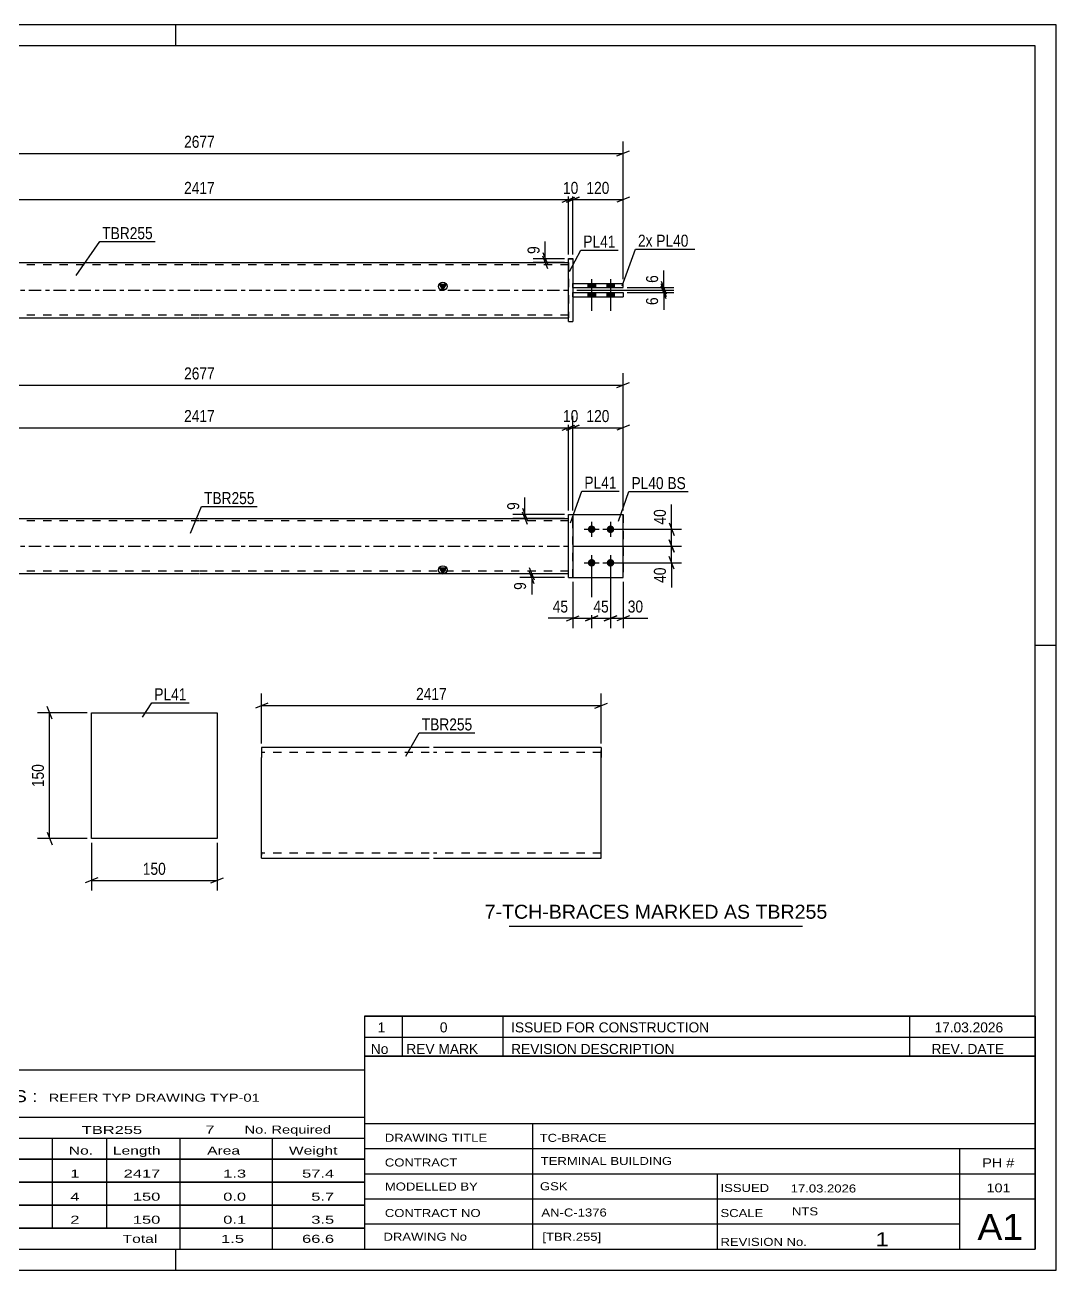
# Model space of a CAD drawing. Header units: millimetres. Extents: x 0 to 420, y 0 to 297.
# Drawn here: x 174 to 420, y 0 to 297 of the extents above; entities that cross this region are included whole.
import ezdxf

# ---------------------------------------------------------------- set-up
doc = ezdxf.new("R2010")
doc.units = ezdxf.units.MM
doc.linetypes.add('DXK_LINE_DOT2', pattern=[3.9198, 1.9599, -1.9599])
doc.linetypes.add('DXK_LINE_DOT3', pattern=[5.9187, 2.979, -0.9799, 0.9799, -0.9799])
doc.styles.add('Arial', font='ARIAL.TTF', dxfattribs={"height": 0.2})
doc.styles.add('Arial Narrow', font='ARIALN.TTF', dxfattribs={"height": 0.2})

# ---------------------------------------------------------------- blocks, each defined once
blk = doc.blocks.new('Unknown-582683658-1127')
at = {"color": 5, "linetype": 'Continuous'}
for p, q in [((420, 297), (0, 297)), ((210, 292), (210, 297)), ((420, 0), (420, 297)), ((415, 292), (5, 292)), ((415, 5), (415, 292)), ((420, 149), (415, 149)), ((5, 5), (415, 5)), ((210, 0), (210, 5)), ((0, 0), (420, 0))]:
    blk.add_line(p, q, dxfattribs=at)
blk = doc.blocks.new('Part-582683658-1392 - 1364')
at = {"color": 7, "linetype": 'DXK_LINE_DOT2'}
for p, q in [((304.71, 180.2), (316.71, 180.2)), ((304.71, 165.2), (304.71, 180.2)), ((304.71, 180.2), (316.71, 180.2)), ((316.71, 180.2), (316.71, 180.2)), ((316.71, 180.2), (316.71, 165.2)), ((304.71, 165.2), (304.71, 165.2)), ((304.71, 165.2), (316.71, 165.2)), ((304.71, 165.2), (316.71, 165.2))]:
    blk.add_line(p, q, dxfattribs=at)
blk = doc.blocks.new('Part-582683658-1413 - 1364')
at = {"color": 2, "linetype": 'Continuous'}
for p, q in [((303.71, 180.2), (304.71, 180.2)), ((303.71, 165.2), (303.71, 180.2)), ((304.71, 180.2), (304.71, 165.2)), ((303.71, 165.2), (303.71, 165.2)), ((303.71, 165.2), (304.71, 165.2))]:
    blk.add_line(p, q, dxfattribs=at)
at = {"color": 7, "linetype": 'DXK_LINE_DOT2'}
for p, q in [((303.71, 180.2), (304.71, 180.2)), ((303.71, 165.2), (304.71, 165.2))]:
    blk.add_line(p, q, dxfattribs=at)
blk = doc.blocks.new('Part-582683658-1397 - 1364')
at = {"color": 2, "linetype": 'Continuous'}
for p, q in [((304.71, 180.2), (316.71, 180.2)), ((316.71, 180.2), (316.71, 180.2)), ((316.71, 165.2), (316.71, 180.2)), ((304.71, 165.2), (316.71, 165.2))]:
    blk.add_line(p, q, dxfattribs=at)
at = {"color": 7, "linetype": 'DXK_LINE_DOT2'}
for p, q in [((304.71, 180.2), (316.71, 180.2)), ((304.71, 165.2), (304.71, 180.2)), ((304.71, 165.2), (304.71, 165.2)), ((304.71, 165.2), (316.71, 165.2))]:
    blk.add_line(p, q, dxfattribs=at)
blk = doc.blocks.new('Bolt-582683658-1420 - 1364')
at = {"linetype": 'Continuous'}
for points in [[(309.21, 177.6), (309.4, 177.58), (309.57, 177.52), (309.74, 177.43), (309.88, 177.3), (309.99, 177.15), (310.06, 176.98), (310.1, 176.79), (310.1, 176.6), (310.06, 176.42), (309.99, 176.25), (309.88, 176.1), (309.74, 175.97), (309.57, 175.88), (309.4, 175.82), (309.21, 175.8), (309.02, 175.82), (308.84, 175.88), (308.68, 175.97), (308.54, 176.1), (308.43, 176.25), (308.35, 176.42), (308.31, 176.6), (308.31, 176.79), (308.35, 176.98), (308.43, 177.15), (308.54, 177.3), (308.68, 177.43), (308.84, 177.52), (309.02, 177.58)], [(313.71, 177.6), (313.9, 177.58), (314.07, 177.52), (314.24, 177.43), (314.38, 177.3), (314.49, 177.15), (314.56, 176.98), (314.6, 176.79), (314.6, 176.6), (314.56, 176.42), (314.49, 176.25), (314.38, 176.1), (314.24, 175.97), (314.07, 175.88), (313.9, 175.82), (313.71, 175.8), (313.52, 175.82), (313.34, 175.88), (313.18, 175.97), (313.04, 176.1), (312.93, 176.25), (312.85, 176.42), (312.81, 176.6), (312.81, 176.79), (312.85, 176.98), (312.93, 177.15), (313.04, 177.3), (313.18, 177.43), (313.34, 177.52), (313.52, 177.58)], [(309.21, 169.6), (309.4, 169.58), (309.57, 169.52), (309.74, 169.43), (309.88, 169.3), (309.99, 169.15), (310.06, 168.98), (310.1, 168.79), (310.1, 168.6), (310.06, 168.42), (309.99, 168.25), (309.88, 168.1), (309.74, 167.97), (309.57, 167.88), (309.4, 167.82), (309.21, 167.8), (309.02, 167.82), (308.84, 167.88), (308.68, 167.97), (308.54, 168.1), (308.43, 168.25), (308.35, 168.42), (308.31, 168.6), (308.31, 168.79), (308.35, 168.98), (308.43, 169.15), (308.54, 169.3), (308.68, 169.43), (308.84, 169.52), (309.02, 169.58)], [(313.71, 169.6), (313.9, 169.58), (314.07, 169.52), (314.24, 169.43), (314.38, 169.3), (314.49, 169.15), (314.56, 168.98), (314.6, 168.79), (314.6, 168.6), (314.56, 168.42), (314.49, 168.25), (314.38, 168.1), (314.24, 167.97), (314.07, 167.88), (313.9, 167.82), (313.71, 167.8), (313.52, 167.82), (313.34, 167.88), (313.18, 167.97), (313.04, 168.1), (312.93, 168.25), (312.85, 168.42), (312.81, 168.6), (312.81, 168.79), (312.85, 168.98), (312.93, 169.15), (313.04, 169.3), (313.18, 169.43), (313.34, 169.52), (313.52, 169.58)]]:
    blk.add_hatch(color=1, dxfattribs=at).paths.add_polyline_path(points)
at = {"color": 1, "linetype": 'Continuous'}
for p, q in [((309.21, 178.5), (309.21, 174.9)), ((313.71, 178.5), (313.71, 174.9)), ((307.41, 176.7), (311.01, 176.7)), ((311.91, 176.7), (315.51, 176.7)), ((309.21, 170.5), (309.21, 166.9)), ((313.71, 170.5), (313.71, 166.9)), ((307.41, 168.7), (311.01, 168.7)), ((311.91, 168.7), (315.51, 168.7))]:
    blk.add_line(p, q, dxfattribs=at)
blk = doc.blocks.new('Part-582683658-1412 - 1364')
at = {"linetype": 'Continuous'}
blk.add_hatch(color=2, dxfattribs=at).paths.add_polyline_path([(273.71, 166.1), (272.91, 167.5), (274.51, 167.5)])
at = {"color": 2, "linetype": 'Continuous'}
for p, q in [((127.61, 179.3), (215.61, 179.3)), ((215.71, 179.3), (303.71, 179.3)), ((273.71, 166.1), (272.91, 167.5)), ((272.91, 167.5), (274.51, 167.5)), ((274.51, 167.5), (273.71, 166.1)), ((215.61, 166.1), (127.61, 166.1)), ((303.71, 166.1), (215.71, 166.1))]:
    blk.add_line(p, q, dxfattribs=at)
at = {"color": 7, "linetype": 'DXK_LINE_DOT2'}
for p, q in [((127.61, 166.1), (127.61, 179.3)), ((215.61, 178.7), (127.61, 178.7)), ((303.71, 178.7), (215.71, 178.7)), ((303.71, 166.1), (303.71, 179.3)), ((215.61, 166.7), (127.61, 166.7)), ((303.71, 166.7), (215.71, 166.7))]:
    blk.add_line(p, q, dxfattribs=at)
at = {"color": 7, "linetype": 'DXK_LINE_DOT3'}
for p, q in [((127.61, 172.7), (215.61, 172.7)), ((215.71, 172.7), (303.71, 172.7))]:
    blk.add_line(p, q, dxfattribs=at)
at = {"color": 2, "linetype": 'Continuous'}
blk.add_circle((273.71, 167), 1, dxfattribs=at)
blk = doc.blocks.new('Part-582683658-1795 - 1760')
at = {"color": 2, "linetype": 'Continuous'}
for p, q in [((304.71, 235.35), (316.71, 235.35)), ((304.71, 234.35), (304.71, 235.35)), ((316.71, 234.34), (316.71, 235.35)), ((304.71, 234.34), (304.71, 234.35)), ((304.71, 234.35), (316.71, 234.35))]:
    blk.add_line(p, q, dxfattribs=at)
at = {"color": 7, "linetype": 'DXK_LINE_DOT2'}
for p, q in [((304.71, 235.34), (316.71, 235.34)), ((304.71, 234.34), (316.71, 234.34))]:
    blk.add_line(p, q, dxfattribs=at)
blk = doc.blocks.new('Bolt-582683658-1764 - 1760')
at = {"linetype": 'Continuous'}
for points in [[(310.11, 235.35), (308.31, 235.35), (308.31, 234.35), (310.11, 234.35)], [(310.11, 235.34), (308.31, 235.34), (308.31, 234.34), (310.11, 234.34)], [(314.61, 235.35), (312.81, 235.35), (312.81, 234.35), (314.61, 234.35)], [(314.61, 235.34), (312.81, 235.34), (312.81, 234.34), (314.61, 234.34)], [(310.11, 233.15), (308.31, 233.15), (308.31, 232.15), (310.11, 232.15)], [(310.11, 233.14), (308.31, 233.14), (308.31, 232.14), (310.11, 232.14)], [(314.61, 233.15), (312.81, 233.15), (312.81, 232.15), (314.61, 232.15)], [(314.61, 233.14), (312.81, 233.14), (312.81, 232.14), (314.61, 232.14)]]:
    blk.add_hatch(color=1, dxfattribs=at).paths.add_polyline_path(points)
at = {"color": 1, "linetype": 'Continuous'}
for p, q in [((308.31, 235.35), (308.31, 234.35)), ((308.31, 235.34), (308.31, 234.34)), ((309.21, 236.35), (309.21, 228.85)), ((309.21, 236.34), (309.21, 228.84)), ((310.11, 235.35), (310.11, 234.35)), ((310.11, 235.34), (310.11, 234.34)), ((312.81, 235.35), (312.81, 234.35)), ((312.81, 235.34), (312.81, 234.34)), ((313.71, 236.35), (313.71, 228.85)), ((313.71, 236.34), (313.71, 228.84)), ((314.61, 235.35), (314.61, 234.35)), ((314.61, 235.34), (314.61, 234.34)), ((308.31, 233.15), (308.31, 232.15)), ((308.31, 233.14), (308.31, 232.14)), ((310.11, 233.15), (310.11, 232.15)), ((310.11, 233.14), (310.11, 232.14)), ((312.81, 233.15), (312.81, 232.15)), ((312.81, 233.14), (312.81, 232.14)), ((314.61, 233.15), (314.61, 232.15)), ((314.61, 233.14), (314.61, 232.14))]:
    blk.add_line(p, q, dxfattribs=at)
blk = doc.blocks.new('Part-582683658-1790 - 1760')
at = {"color": 2, "linetype": 'Continuous'}
for p, q in [((303.71, 241.24), (303.71, 241.25)), ((303.71, 226.25), (303.71, 241.25)), ((303.71, 241.25), (304.71, 241.25)), ((304.71, 241.24), (304.71, 241.25)), ((304.71, 241.25), (304.71, 226.25)), ((303.71, 226.25), (304.71, 226.25)), ((303.71, 226.24), (303.71, 226.25)), ((304.71, 226.24), (304.71, 226.25))]:
    blk.add_line(p, q, dxfattribs=at)
at = {"color": 7, "linetype": 'DXK_LINE_DOT2'}
for p, q in [((303.71, 241.24), (304.71, 241.24)), ((303.71, 226.24), (304.71, 226.24)), ((304.71, 226.25), (304.71, 226.24))]:
    blk.add_line(p, q, dxfattribs=at)
blk = doc.blocks.new('Part-582683658-1800 - 1760')
at = {"color": 2, "linetype": 'Continuous'}
for p, q in [((304.71, 233.15), (316.71, 233.15)), ((304.71, 232.15), (304.71, 233.15)), ((304.71, 232.14), (304.71, 232.15)), ((304.71, 232.15), (316.71, 232.15)), ((316.71, 233.15), (316.71, 232.14))]:
    blk.add_line(p, q, dxfattribs=at)
at = {"color": 7, "linetype": 'DXK_LINE_DOT2'}
for p, q in [((304.71, 233.14), (316.71, 233.14)), ((304.71, 232.14), (316.71, 232.14))]:
    blk.add_line(p, q, dxfattribs=at)
blk = doc.blocks.new('Part-582683658-1805 - 1760')
at = {"linetype": 'Continuous'}
blk.add_hatch(color=2, dxfattribs=at).paths.add_polyline_path([(273.71, 233.74), (272.91, 235.14), (274.51, 235.14)])
at = {"color": 2, "linetype": 'Continuous'}
for p, q in [((127.61, 240.34), (215.61, 240.34)), ((215.71, 240.34), (303.71, 240.34)), ((273.71, 233.74), (272.91, 235.14)), ((272.91, 235.14), (274.51, 235.14)), ((274.51, 235.14), (273.71, 233.74)), ((127.61, 227.14), (215.61, 227.14)), ((215.71, 227.14), (303.71, 227.14))]:
    blk.add_line(p, q, dxfattribs=at)
at = {"color": 7, "linetype": 'DXK_LINE_DOT2'}
for p, q in [((127.61, 227.14), (127.61, 240.34)), ((215.61, 239.74), (127.61, 239.74)), ((303.71, 239.74), (215.71, 239.74)), ((303.71, 240.34), (303.71, 227.14)), ((215.61, 227.74), (127.61, 227.74)), ((303.71, 227.74), (215.71, 227.74))]:
    blk.add_line(p, q, dxfattribs=at)
at = {"color": 7, "linetype": 'DXK_LINE_DOT3'}
for p, q in [((127.61, 233.74), (215.61, 233.74)), ((215.71, 233.74), (303.71, 233.74))]:
    blk.add_line(p, q, dxfattribs=at)
at = {"color": 2, "linetype": 'Continuous'}
blk.add_circle((273.71, 234.64), 1, dxfattribs=at)
blk = doc.blocks.new('Part-582683658-2252 - 2246')
at = {"color": 2, "linetype": 'Continuous'}
for p, q in [((189.9, 102.93), (189.9, 132.93)), ((189.9, 132.93), (219.9, 132.93)), ((219.9, 132.93), (219.9, 102.93)), ((219.9, 102.93), (189.9, 102.93))]:
    blk.add_line(p, q, dxfattribs=at)
blk = doc.blocks.new('Part-582683658-2275 - 2269')
at = {"color": 2, "linetype": 'Continuous'}
for p, q in [((230.49, 124.64), (230.49, 122.24)), ((270.49, 124.64), (230.49, 124.64)), ((230.49, 99.72), (230.49, 122.24)), ((311.49, 124.64), (271.49, 124.64)), ((311.49, 124.64), (311.49, 124.46)), ((311.49, 124.46), (311.49, 122.24)), ((311.49, 98.24), (311.49, 122.24)), ((230.49, 98.42), (230.49, 99.72)), ((230.49, 98.24), (230.49, 98.42)), ((230.49, 98.24), (270.49, 98.24)), ((271.49, 98.24), (311.49, 98.24))]:
    blk.add_line(p, q, dxfattribs=at)
at = {"color": 7, "linetype": 'DXK_LINE_DOT2'}
for p, q in [((270.49, 123.44), (230.49, 123.44)), ((311.49, 123.44), (271.49, 123.44)), ((311.49, 122.24), (311.49, 123.94)), ((230.49, 99.72), (230.49, 98.94)), ((230.49, 99.44), (230.49, 99.53)), ((270.49, 99.44), (230.49, 99.44)), ((311.49, 99.44), (271.49, 99.44)), ((311.49, 99.44), (311.49, 99.53))]:
    blk.add_line(p, q, dxfattribs=at)
blk = doc.blocks.new('StraightDimension-582683658-1484 - 1364')
at = {"color": 7, "linetype": 'Continuous'}
for p, q in [((304.71, 172.7), (330.67, 172.7)), ((327.67, 174.2), (328.87, 171.2)), ((328.27, 168.7), (328.27, 172.7)), ((328.87, 167.2), (327.67, 170.2)), ((314.71, 168.7), (330.67, 168.7))]:
    blk.add_line(p, q, dxfattribs=at)
at = {"color": 0}
blk.add_wipeout([(327.52, 168.17), (323.32, 168.17), (323.32, 163.32), (327.52, 163.32)], dxfattribs=at)
at = {"color": 7, "linetype": 'Continuous'}
blk.add_line((328.27, 168.7), (328.27, 162.79), dxfattribs=at)
blk.add_line((328.27, 168.7), (328.27, 162.79), dxfattribs=at)
at = {"color": 3, "style": 'Arial Narrow'}
blk.add_text('40', height=2.863, rotation=90.0002, dxfattribs=at).set_placement((326.92, 163.92))
blk = doc.blocks.new('StraightDimension-582683658-1687 - 1364')
at = {"color": 7, "linetype": 'Continuous'}
for p, q in [((127.61, 181.2), (127.61, 203.77)), ((303.71, 181.2), (303.71, 203.77)), ((129.11, 201.52), (126.11, 200.32)), ((127.61, 200.92), (303.71, 200.92)), ((302.21, 200.32), (305.21, 201.52))]:
    blk.add_line(p, q, dxfattribs=at)
at = {"color": 0}
blk.add_wipeout([(219.92, 201.67), (219.92, 205.87), (211.4, 205.87), (211.4, 201.67)], dxfattribs=at)
at = {"color": 3, "style": 'Arial Narrow'}
blk.add_text('2417', height=2.863, dxfattribs=at).set_placement((212, 202.27))
blk = doc.blocks.new('StraightDimension-582683658-1670 - 1364')
at = {"color": 7, "linetype": 'Continuous'}
for p, q in [((303.71, 181.2), (303.71, 203.77)), ((304.71, 181.2), (304.71, 203.77)), ((302.21, 200.32), (305.21, 201.52)), ((306.21, 201.52), (303.21, 200.32)), ((303.71, 200.92), (304.71, 200.92))]:
    blk.add_line(p, q, dxfattribs=at)
at = {"color": 0}
blk.add_wipeout([(306.64, 201.67), (306.64, 205.87), (301.78, 205.87), (301.78, 201.67)], dxfattribs=at)
at = {"color": 3, "style": 'Arial Narrow'}
blk.add_text('10', height=2.863, dxfattribs=at).set_placement((302.38, 202.27))
blk = doc.blocks.new('StraightDimension-582683658-1454 - 1364')
at = {"color": 7, "linetype": 'Continuous'}
for p, q in [((292.68, 181.7), (293.88, 178.7)), ((302.71, 180.2), (290.43, 180.2)), ((302.71, 179.3), (290.43, 179.3)), ((293.88, 177.8), (292.68, 180.8)), ((293.28, 179.3), (293.28, 180.2))]:
    blk.add_line(p, q, dxfattribs=at)
at = {"color": 0}
blk.add_wipeout([(292.53, 183.75), (288.33, 183.75), (288.33, 180.72), (292.53, 180.72)], dxfattribs=at)
at = {"color": 7, "linetype": 'Continuous'}
blk.add_line((293.28, 180.2), (293.28, 184.28), dxfattribs=at)
blk.add_line((293.28, 180.2), (293.28, 184.28), dxfattribs=at)
at = {"color": 3, "style": 'Arial Narrow'}
blk.add_text('9', height=2.86, rotation=90.0002, dxfattribs=at).set_placement((291.93, 181.32))
blk = doc.blocks.new('StraightDimension-582683658-1465 - 1364')
at = {"color": 7, "linetype": 'Continuous'}
for p, q in [((314.71, 176.7), (330.67, 176.7)), ((327.67, 178.2), (328.87, 175.2)), ((328.27, 172.7), (328.27, 176.7)), ((304.71, 172.7), (330.67, 172.7)), ((328.87, 171.2), (327.67, 174.2))]:
    blk.add_line(p, q, dxfattribs=at)
at = {"color": 0}
blk.add_wipeout([(327.52, 182.08), (323.32, 182.08), (323.32, 177.22), (327.52, 177.22)], dxfattribs=at)
at = {"color": 7, "linetype": 'Continuous'}
blk.add_line((328.27, 176.7), (328.27, 182.6), dxfattribs=at)
blk.add_line((328.27, 176.7), (328.27, 182.6), dxfattribs=at)
at = {"color": 3, "style": 'Arial Narrow'}
blk.add_text('40', height=2.863, rotation=90.0002, dxfattribs=at).set_placement((326.92, 177.82))
blk = doc.blocks.new('StraightDimension-582683658-1512 - 1364')
at = {"color": 7, "linetype": 'Continuous'}
for p, q in [((309.21, 167.7), (309.21, 153.09)), ((304.71, 164.2), (304.71, 153.09)), ((303.21, 154.89), (306.21, 156.09)), ((304.71, 155.49), (309.21, 155.49)), ((310.71, 156.09), (307.71, 154.89))]:
    blk.add_line(p, q, dxfattribs=at)
at = {"color": 0}
blk.add_wipeout([(304.18, 156.24), (304.18, 160.44), (299.33, 160.44), (299.33, 156.24)], dxfattribs=at)
at = {"color": 7, "linetype": 'Continuous'}
blk.add_line((304.71, 155.49), (298.8, 155.49), dxfattribs=at)
blk.add_line((304.71, 155.49), (298.8, 155.49), dxfattribs=at)
at = {"color": 3, "style": 'Arial Narrow'}
blk.add_text('45', height=2.863, dxfattribs=at).set_placement((299.93, 156.84))
blk = doc.blocks.new('StraightDimension-582683658-1528 - 1364')
at = {"color": 7, "linetype": 'Continuous'}
for p, q in [((309.21, 167.7), (309.21, 153.09)), ((313.71, 167.7), (313.71, 153.09)), ((307.71, 154.89), (310.71, 156.09)), ((309.21, 155.49), (313.71, 155.49)), ((315.21, 156.09), (312.21, 154.89))]:
    blk.add_line(p, q, dxfattribs=at)
at = {"color": 0}
blk.add_wipeout([(313.89, 156.24), (313.89, 160.44), (309.03, 160.44), (309.03, 156.24)], dxfattribs=at)
at = {"color": 3, "style": 'Arial Narrow'}
blk.add_text('45', height=2.863, dxfattribs=at).set_placement((309.63, 156.84))
blk = doc.blocks.new('StraightDimension-582683658-1538 - 1364')
at = {"color": 7, "linetype": 'Continuous'}
for p, q in [((313.71, 167.7), (313.71, 153.09)), ((316.71, 164.2), (316.71, 153.09)), ((312.21, 154.89), (315.21, 156.09)), ((313.71, 155.49), (316.71, 155.49)), ((318.21, 156.09), (315.21, 154.89))]:
    blk.add_line(p, q, dxfattribs=at)
at = {"color": 0}
blk.add_wipeout([(322.09, 156.24), (322.09, 160.44), (317.23, 160.44), (317.23, 156.24)], dxfattribs=at)
at = {"color": 7, "linetype": 'Continuous'}
blk.add_line((316.71, 155.49), (322.62, 155.49), dxfattribs=at)
blk.add_line((316.71, 155.49), (322.62, 155.49), dxfattribs=at)
at = {"color": 3, "style": 'Arial Narrow'}
blk.add_text('30', height=2.863, dxfattribs=at).set_placement((317.83, 156.84))
blk = doc.blocks.new('StraightDimension-582683658-1552 - 1364')
at = {"color": 7, "linetype": 'Continuous'}
for p, q in [((294.31, 167.6), (295.51, 164.6)), ((295.51, 163.7), (294.31, 166.7)), ((302.71, 166.1), (292.06, 166.1)), ((302.71, 165.2), (292.06, 165.2)), ((294.91, 165.2), (294.91, 166.1))]:
    blk.add_line(p, q, dxfattribs=at)
at = {"color": 0}
blk.add_wipeout([(294.16, 164.67), (289.96, 164.67), (289.96, 161.65), (294.16, 161.65)], dxfattribs=at)
at = {"color": 7, "linetype": 'Continuous'}
blk.add_line((294.91, 165.2), (294.91, 161.12), dxfattribs=at)
blk.add_line((294.91, 165.2), (294.91, 161.12), dxfattribs=at)
at = {"color": 3, "style": 'Arial Narrow'}
blk.add_text('9', height=2.86, rotation=90.0002, dxfattribs=at).set_placement((293.56, 162.25))
blk = doc.blocks.new('StraightDimension-582683658-1634 - 1364')
at = {"color": 7, "linetype": 'Continuous'}
for p, q in [((114.61, 181.2), (114.61, 213.94)), ((316.71, 181.2), (316.71, 213.94)), ((116.11, 211.69), (113.11, 210.49)), ((114.61, 211.09), (316.71, 211.09)), ((315.21, 210.49), (318.21, 211.69))]:
    blk.add_line(p, q, dxfattribs=at)
at = {"color": 0}
blk.add_wipeout([(219.92, 211.84), (219.92, 216.04), (211.4, 216.04), (211.4, 211.84)], dxfattribs=at)
at = {"color": 3, "style": 'Arial Narrow'}
blk.add_text('2677', height=2.863, dxfattribs=at).set_placement((212, 212.44))
blk = doc.blocks.new('StraightDimension-582683658-1648 - 1364')
at = {"color": 7, "linetype": 'Continuous'}
for p, q in [((304.71, 181.2), (304.71, 203.77)), ((316.71, 181.2), (316.71, 203.77)), ((303.21, 200.32), (306.21, 201.52)), ((304.71, 200.92), (316.71, 200.92)), ((318.21, 201.52), (315.21, 200.32))]:
    blk.add_line(p, q, dxfattribs=at)
at = {"color": 0}
blk.add_wipeout([(314.05, 201.67), (314.05, 205.87), (307.37, 205.87), (307.37, 201.67)], dxfattribs=at)
at = {"color": 3, "style": 'Arial Narrow'}
blk.add_text('120', height=2.863, dxfattribs=at).set_placement((307.97, 202.27))
blk = doc.blocks.new('StraightDimension-582683658-1859 - 1760')
at = {"color": 7, "linetype": 'Continuous'}
for p, q in [((303.21, 254.74), (306.21, 255.94)), ((304.71, 242.24), (304.71, 258.19)), ((318.21, 255.94), (315.21, 254.74)), ((316.71, 236.35), (316.71, 258.19)), ((304.71, 255.34), (316.71, 255.34))]:
    blk.add_line(p, q, dxfattribs=at)
at = {"color": 0}
blk.add_wipeout([(314.05, 256.09), (314.05, 260.29), (307.37, 260.29), (307.37, 256.09)], dxfattribs=at)
at = {"color": 3, "style": 'Arial Narrow'}
blk.add_text('120', height=2.863, dxfattribs=at).set_placement((307.97, 256.69))
blk = doc.blocks.new('StraightDimension-582683658-1925 - 1760')
at = {"color": 7, "linetype": 'Continuous'}
for p, q in [((325.8, 235.24), (327, 232.24)), ((327, 231.65), (325.8, 234.65)), ((305.71, 233.74), (328.8, 233.74)), ((317.71, 233.15), (328.8, 233.15)), ((326.4, 233.15), (326.4, 233.74))]:
    blk.add_line(p, q, dxfattribs=at)
at = {"color": 0}
blk.add_wipeout([(325.65, 232.62), (321.45, 232.62), (321.45, 229.59), (325.65, 229.59)], dxfattribs=at)
at = {"color": 7, "linetype": 'Continuous'}
blk.add_line((326.4, 233.15), (326.4, 229.07), dxfattribs=at)
blk.add_line((326.4, 233.15), (326.4, 229.07), dxfattribs=at)
at = {"color": 3, "style": 'Arial Narrow'}
blk.add_text('6', height=2.86, rotation=90.0002, dxfattribs=at).set_placement((325.05, 230.19))
blk = doc.blocks.new('StraightDimension-582683658-1808 - 1760')
at = {"color": 7, "linetype": 'Continuous'}
for p, q in [((114.61, 236.35), (114.61, 269.19)), ((316.71, 236.35), (316.71, 269.19)), ((116.11, 266.94), (113.11, 265.74)), ((114.61, 266.34), (316.71, 266.34)), ((315.21, 265.74), (318.21, 266.94))]:
    blk.add_line(p, q, dxfattribs=at)
at = {"color": 0}
blk.add_wipeout([(219.92, 267.09), (219.92, 271.29), (211.4, 271.29), (211.4, 267.09)], dxfattribs=at)
at = {"color": 3, "style": 'Arial Narrow'}
blk.add_text('2677', height=2.863, dxfattribs=at).set_placement((212, 267.69))
blk = doc.blocks.new('StraightDimension-582683658-1839 - 1760')
at = {"color": 7, "linetype": 'Continuous'}
for p, q in [((129.11, 255.94), (126.11, 254.74)), ((127.61, 242.24), (127.61, 258.19)), ((302.21, 254.74), (305.21, 255.94)), ((303.71, 242.24), (303.71, 258.19)), ((127.61, 255.34), (303.71, 255.34))]:
    blk.add_line(p, q, dxfattribs=at)
at = {"color": 0}
blk.add_wipeout([(219.92, 256.09), (219.92, 260.29), (211.4, 260.29), (211.4, 256.09)], dxfattribs=at)
at = {"color": 3, "style": 'Arial Narrow'}
blk.add_text('2417', height=2.863, dxfattribs=at).set_placement((212, 256.69))
blk = doc.blocks.new('StraightDimension-582683658-1849 - 1760')
at = {"color": 7, "linetype": 'Continuous'}
for p, q in [((302.21, 254.74), (305.21, 255.94)), ((306.21, 255.94), (303.21, 254.74)), ((303.71, 242.24), (303.71, 258.19)), ((304.71, 242.24), (304.71, 258.19)), ((303.71, 255.34), (304.71, 255.34))]:
    blk.add_line(p, q, dxfattribs=at)
at = {"color": 0}
blk.add_wipeout([(306.64, 256.09), (306.64, 260.29), (301.78, 260.29), (301.78, 256.09)], dxfattribs=at)
at = {"color": 3, "style": 'Arial Narrow'}
blk.add_text('10', height=2.863, dxfattribs=at).set_placement((302.38, 256.69))
blk = doc.blocks.new('StraightDimension-582683658-1934 - 1760')
at = {"color": 7, "linetype": 'Continuous'}
for p, q in [((325.8, 235.85), (327, 232.85)), ((327, 232.24), (325.8, 235.24)), ((305.71, 233.74), (328.8, 233.74)), ((317.71, 234.35), (328.8, 234.35)), ((326.4, 233.74), (326.4, 234.35))]:
    blk.add_line(p, q, dxfattribs=at)
at = {"color": 0}
blk.add_wipeout([(325.65, 237.9), (321.45, 237.9), (321.45, 234.87), (325.65, 234.87)], dxfattribs=at)
at = {"color": 7, "linetype": 'Continuous'}
blk.add_line((326.4, 234.35), (326.4, 238.42), dxfattribs=at)
blk.add_line((326.4, 234.35), (326.4, 238.42), dxfattribs=at)
at = {"color": 3, "style": 'Arial Narrow'}
blk.add_text('6', height=2.86, rotation=90.0002, dxfattribs=at).set_placement((325.05, 235.47))
blk = doc.blocks.new('StraightDimension-582683658-1944 - 1760')
at = {"color": 7, "linetype": 'Continuous'}
for p, q in [((302.71, 241.24), (295.28, 241.24)), ((297.53, 242.74), (298.73, 239.74)), ((298.73, 238.84), (297.53, 241.84)), ((298.13, 240.34), (298.13, 241.24)), ((302.71, 240.34), (295.28, 240.34))]:
    blk.add_line(p, q, dxfattribs=at)
at = {"color": 0}
blk.add_wipeout([(297.38, 244.8), (293.18, 244.8), (293.18, 241.77), (297.38, 241.77)], dxfattribs=at)
at = {"color": 7, "linetype": 'Continuous'}
blk.add_line((298.13, 241.24), (298.13, 245.32), dxfattribs=at)
blk.add_line((298.13, 241.24), (298.13, 245.32), dxfattribs=at)
at = {"color": 3, "style": 'Arial Narrow'}
blk.add_text('9', height=2.86, rotation=90.0002, dxfattribs=at).set_placement((296.78, 242.37))
blk = doc.blocks.new('StraightDimension-582683658-2254 - 2246')
at = {"color": 7, "linetype": 'Continuous'}
for p, q in [((189.9, 101.93), (189.9, 90.53)), ((219.9, 101.93), (219.9, 90.53)), ((191.4, 93.53), (188.4, 92.33)), ((189.9, 92.93), (219.9, 92.93)), ((218.4, 92.33), (221.4, 93.53))]:
    blk.add_line(p, q, dxfattribs=at)
at = {"color": 0}
blk.add_wipeout([(208.24, 93.68), (208.24, 97.88), (201.55, 97.88), (201.55, 93.68)], dxfattribs=at)
at = {"color": 3, "style": 'Arial Narrow'}
blk.add_text('150', height=2.863, dxfattribs=at).set_placement((202.15, 94.28))
blk = doc.blocks.new('StraightDimension-582683658-2259 - 2246')
at = {"color": 7, "linetype": 'Continuous'}
for p, q in [((180.5, 131.43), (179.3, 134.43)), ((188.9, 132.93), (177.05, 132.93)), ((179.9, 102.93), (179.9, 132.93)), ((179.3, 104.43), (180.5, 101.43)), ((188.9, 102.93), (177.05, 102.93))]:
    blk.add_line(p, q, dxfattribs=at)
at = {"color": 0}
blk.add_wipeout([(179.15, 121.27), (174.95, 121.27), (174.95, 114.59), (179.15, 114.59)], dxfattribs=at)
at = {"color": 3, "style": 'Arial Narrow'}
blk.add_text('150', height=2.863, rotation=90.0002, dxfattribs=at).set_placement((178.55, 115.19))
blk = doc.blocks.new('StraightDimension-582683658-2279 - 2269')
at = {"color": 7, "linetype": 'Continuous'}
for p, q in [((230.49, 125.64), (230.49, 137.49)), ((311.49, 125.64), (311.49, 137.49)), ((231.99, 135.24), (228.99, 134.04)), ((230.49, 134.64), (311.49, 134.64)), ((309.99, 134.04), (312.99, 135.24))]:
    blk.add_line(p, q, dxfattribs=at)
at = {"color": 0}
blk.add_wipeout([(275.25, 135.39), (275.25, 139.59), (266.74, 139.59), (266.74, 135.39)], dxfattribs=at)
at = {"color": 3, "style": 'Arial Narrow'}
blk.add_text('2417', height=2.863, dxfattribs=at).set_placement((267.34, 135.99))
blk = doc.blocks.new('Unknown-582683658-3580')
at = {"color": 7, "linetype": 'Continuous'}
for p, q in [((255, 51.05), (255, 5)), ((255, 51.05), (415, 51.05)), ((415, 51), (415, 5)), ((255, 35), (415, 35)), ((295.14, 35), (295.14, 5)), ((255, 29), (415, 29)), ((397, 5.05), (397, 29.05)), ((255, 23), (415, 23)), ((339.14, 23), (339.14, 5)), ((255, 17), (415, 17)), ((255, 11), (397, 11)), ((255, 5), (415, 5))]:
    blk.add_line(p, q, dxfattribs=at)
at = {"color": 7, "style": 'Arial Narrow'}
for s, height, width, p in [('DRAWING TITLE', 1.9089, 1.425378, (259.88, 30.61)), ('TC-BRACE', 1.909, 1.425378, (296.81, 30.59)), ('TERMINAL BUILDING', 1.9089, 1.425378, (297.06, 25.07)), ('CONTRACT', 1.909, 1.425378, (259.88, 24.71)), ('MODELLED BY', 1.9089, 1.425378, (259.88, 18.98)), ('GSK', 1.909, 1.425378, (296.88, 19.04)), ('ISSUED', 1.909, 1.425378, (339.94, 18.64)), ('17.03.2026', 1.909, 1.425378, (356.69, 18.52)), ('CONTRACT NO', 1.9089, 1.425378, (259.88, 12.66)), ('AN-C-1376', 1.909, 1.425378, (297.23, 12.78)), ('SCALE', 1.909, 1.425378, (339.94, 12.65)), ('A1', 6.204, 1.25, (401.24, 7.2)), ('DRAWING No', 1.909, 1.425378, (259.56, 7)), ('[TBR.255]', 1.909, 1.425378, (297.46, 6.99)), ('1', 3.34, 1.5, (376.91, 5.68)), ('REVISION No.', 1.9089, 1.425378, (339.94, 5.77))]:
    blk.add_text(s, height=height, dxfattribs=dict(at, width=width)).set_placement(p)
at = {"color": 7, "linetype": 'Continuous', "style": 'Arial Narrow'}
for s, height, width, p in [('PH #', 2.1, 1.42538, (402.4, 24.55)), ('101', 2.1, 1.42538, (403.41, 18.55)), ('NTS', 1.909, 1.425378, (357, 13.05))]:
    blk.add_text(s, height=height, dxfattribs=dict(at, width=width)).set_placement(p)
blk = doc.blocks.new('Unknown-582683658-3581')
at = {"color": 7, "linetype": 'Continuous'}
for p, q in [((255, 60.55), (415, 60.55)), ((415, 60.55), (255, 60.55)), ((255, 60.55), (255, 55.55)), ((264, 60.55), (264, 55.55)), ((288, 60.55), (288, 55.55)), ((385, 60.55), (385, 55.55)), ((415, 60.55), (415, 55.55)), ((255, 55.55), (415, 55.55)), ((255, 55.55), (255, 51.05)), ((255, 55.55), (415, 55.55)), ((264, 55.55), (264, 51.05)), ((288, 55.55), (288, 51.05)), ((385, 55.55), (385, 51.05)), ((415, 55.55), (415, 51.05)), ((415, 51.05), (255, 51.05))]:
    blk.add_line(p, q, dxfattribs=at)
at = {"color": 7, "linetype": 'Continuous', "style": 'Arial Narrow'}
for s, height, width, p in [('1', 2.39, 1.196471, (258.16, 56.7)), ('0', 2.39, 1.196471, (273, 56.7)), ('ISSUED FOR CONSTRUCTION', 2.3861, 1.196471, (290, 56.7)), ('17.03.2026', 2.386, 1.196471, (391, 56.7)), ('No', 2.386, 1.2, (256.54, 51.55)), ('REV MARK', 2.386, 1.2, (265, 51.55)), ('REVISION DESCRIPTION', 2.3861, 1.2, (290, 51.55)), ('REV. DATE', 2.386, 1.2, (390.28, 51.55))]:
    blk.add_text(s, height=height, dxfattribs=dict(at, width=width)).set_placement(p)
blk = doc.blocks.new('Unknown-582683658-3582')
at = {"color": 7, "linetype": 'Continuous'}
for p, q in [((95, 47.75), (255, 47.75)), ((95, 36.5), (95, 47.75)), ((255, 47.75), (255, 36.5)), ((95, 36.5), (255, 36.5)), ((95, 36.5), (95, 31.5)), ((255, 36.5), (255, 31.5)), ((95, 31.5), (255, 31.5)), ((95, 31.5), (95, 26.5)), ((119, 31.5), (119, 26.5)), ((154.5, 31.5), (154.5, 26.5)), ((180.5, 31.5), (180.5, 26.5)), ((193.5, 31.5), (193.5, 26.5)), ((211, 31.5), (211, 26.5)), ((233, 31.5), (233, 26.5)), ((255, 31.5), (255, 26.5)), ((95, 26.5), (255, 26.5)), ((95, 26.45), (95, 21.05)), ((95, 26.45), (255, 26.45)), ((119, 26.5), (119, 21)), ((154.5, 26.5), (154.5, 21)), ((180.5, 26.5), (180.5, 21)), ((193.5, 26.5), (193.5, 21)), ((211, 26.5), (211, 21)), ((233, 26.5), (233, 21)), ((255, 26.45), (255, 21.05)), ((95, 21.05), (255, 21.05)), ((95, 20.95), (95, 15.55)), ((95, 20.95), (255, 20.95)), ((119, 21), (119, 15.5)), ((154.5, 21), (154.5, 15.5)), ((180.5, 21), (180.5, 15.5)), ((193.5, 21), (193.5, 15.5)), ((211, 21), (211, 15.5)), ((233, 21), (233, 15.5)), ((255, 20.95), (255, 15.55)), ((95, 15.55), (255, 15.55)), ((95, 15.45), (95, 10.05)), ((95, 15.45), (255, 15.45)), ((119, 15.5), (119, 10)), ((154.5, 15.5), (154.5, 10)), ((180.5, 15.5), (180.5, 10)), ((193.5, 15.5), (193.5, 10)), ((211, 15.5), (211, 10)), ((233, 15.5), (233, 10)), ((255, 15.45), (255, 10.05)), ((95, 10.05), (255, 10.05)), ((95, 10), (255, 10)), ((95, 10), (95, 5)), ((211, 10), (211, 5)), ((233, 10), (233, 5)), ((255, 10), (255, 5)), ((95, 5), (255, 5))]:
    blk.add_line(p, q, dxfattribs=at)
at = {"color": 7, "style": 'Arial Narrow'}
for s, height, width, p in [('GENERAL NOTES & WELD DETAILS :', 2.8633, 1.4, (96.15, 40.06)), ('REFER TYP DRAWING TYP-01', 1.9089, 1.6, (179.7, 40.16)), ("MATERIAL LIST FOR ASSEMBLY MK'D", 1.9089, 1.6, (96.15, 32.56)), ('TBR255', 1.909, 1.794707, (187.59, 32.47)), ('7', 1.91, 1.794707, (217.08, 32.56)), ('No. Required', 1.9089, 1.6, (226.41, 32.56)), ('Mark', 1.909, 1.7, (96.34, 27.5)), ('Profile', 1.909, 1.7, (129.41, 27.5)), ('Material', 1.909, 1.7, (159.54, 27.56)), ('No.', 1.909, 1.7, (184.5, 27.56)), ('Length', 1.909, 1.7, (195, 27.56)), ('Area', 1.909, 1.7, (217.5, 27.56)), ('Weight', 1.909, 1.7, (237, 27.56))]:
    blk.add_text(s, height=height, dxfattribs=dict(at, width=width)).set_placement(p)
at = {"color": 7, "linetype": 'Continuous', "style": 'Arial Narrow'}
for s, height, width, p in [('TBR255', 1.909, 1.794707, (96.5, 22.06)), ('SHS132*6', 1.909, 1.794707, (121, 22.06)), ('E350', 1.909, 1.794707, (160.74, 22.06)), ('1', 1.91, 1.794707, (184.86, 22.06)), ('2417', 1.909, 1.794707, (197.58, 22.06)), ('1.3', 1.909, 1.794707, (221.32, 22.06)), ('57.4', 1.909, 1.794707, (240.14, 22.06)), ('PL40', 1.909, 1.794707, (96.5, 16.56)), ('PL10*120', 1.909, 1.794707, (121, 16.56)), ('E350', 1.909, 1.794707, (160.74, 16.56)), ('4', 1.91, 1.794707, (184.86, 16.56)), ('150', 1.909, 1.794707, (199.77, 16.56)), ('0.0', 1.909, 1.794707, (221.32, 16.56)), ('5.7', 1.909, 1.794707, (242.33, 16.56)), ('PL41', 1.909, 1.794707, (96.5, 11.06)), ('PL10*150', 1.909, 1.794707, (121, 11.06)), ('E350', 1.909, 1.794707, (160.74, 11.06)), ('2', 1.91, 1.794707, (184.86, 11.06)), ('150', 1.909, 1.794707, (199.77, 11.06)), ('0.1', 1.909, 1.794707, (221.32, 11.06)), ('3.5', 1.909, 1.794707, (242.33, 11.06)), ('Total', 1.909, 1.7, (197.33, 6.5)), ('1.5', 1.909, 1.794707, (220.83, 6.5)), ('66.6', 1.909, 1.794707, (240.14, 6.5))]:
    blk.add_text(s, height=height, dxfattribs=dict(at, width=width)).set_placement(p)
blk = doc.blocks.new('Unknown-582683658-3583')
at = {"color": 7, "linetype": 'Continuous'}
blk.add_line((289.5, 82.05), (359.5, 82.05), dxfattribs=at)
at = {"color": 7, "style": 'Arial'}
blk.add_text('7-TCH-BRACES MARKED AS TBR255', height=3.3428, dxfattribs=at).set_placement((283.69, 83.8))
blk = doc.blocks.new('Mark-582683658-1408 - 1364')
at = {"color": 0}
blk.add_wipeout([(228.81, 182.7), (228.81, 185.7), (216.75, 185.7), (216.75, 182.7)], dxfattribs=at)
blk.add_wipeout([(228.81, 182.7), (228.81, 185.7), (216.75, 185.7), (216.75, 182.7)], dxfattribs=at)
at = {"color": 30, "linetype": 'Continuous'}
for p, q in [((213.55, 175.75), (216.15, 182.1)), ((216.15, 182.1), (229.41, 182.1))]:
    blk.add_line(p, q, dxfattribs=at)
at = {"color": 3, "style": 'Arial Narrow'}
blk.add_text('TBR255', height=2.863, dxfattribs=at).set_placement((216.75, 182.7))
blk = doc.blocks.new('MarkSet-582683658-1751 - 1364')
at = {"color": 0}
blk.add_wipeout([(326.39, 186.28), (326.39, 189.28), (318.71, 189.28), (318.71, 186.28)], dxfattribs=at)
blk.add_wipeout([(326.39, 186.28), (326.39, 189.28), (318.71, 189.28), (318.71, 186.28)], dxfattribs=at)
at = {"color": 30, "linetype": 'Continuous'}
blk.add_line((315.63, 178.67), (318.11, 185.68), dxfattribs=at)
at = {"color": 0}
blk.add_wipeout([(331.67, 186.28), (331.67, 189.28), (327.29, 189.28), (327.29, 186.28)], dxfattribs=at)
blk.add_wipeout([(331.67, 186.28), (331.67, 189.28), (327.29, 189.28), (327.29, 186.28)], dxfattribs=at)
at = {"color": 30, "linetype": 'Continuous'}
blk.add_line((318.11, 185.68), (332.27, 185.68), dxfattribs=at)
at = {"color": 3, "style": 'Arial Narrow'}
for s, p in [('PL40', (318.71, 186.28)), ('BS', (327.29, 186.28))]:
    blk.add_text(s, height=2.863, dxfattribs=at).set_placement(p)
blk = doc.blocks.new('Mark-582683658-3491 - 1364')
at = {"color": 0}
blk.add_wipeout([(315.15, 186.4), (315.15, 189.4), (307.48, 189.4), (307.48, 186.4)], dxfattribs=at)
blk.add_wipeout([(315.15, 186.4), (315.15, 189.4), (307.48, 189.4), (307.48, 186.4)], dxfattribs=at)
at = {"color": 30, "linetype": 'Continuous'}
for p, q in [((304.17, 178.24), (306.88, 185.8)), ((306.88, 185.8), (315.75, 185.8))]:
    blk.add_line(p, q, dxfattribs=at)
at = {"color": 3, "style": 'Arial Narrow'}
blk.add_text('PL41', height=2.863, dxfattribs=at).set_placement((307.48, 186.4))
blk = doc.blocks.new('Mark-582683658-1786 - 1760')
at = {"color": 0}
blk.add_wipeout([(314.9, 243.9), (314.9, 246.9), (307.23, 246.9), (307.23, 243.9)], dxfattribs=at)
blk.add_wipeout([(314.9, 243.9), (314.9, 246.9), (307.23, 246.9), (307.23, 243.9)], dxfattribs=at)
at = {"color": 30, "linetype": 'Continuous'}
for p, q in [((303.94, 238.22), (306.63, 243.3)), ((306.63, 243.3), (315.5, 243.3))]:
    blk.add_line(p, q, dxfattribs=at)
at = {"color": 3, "style": 'Arial Narrow'}
blk.add_text('PL41', height=2.863, dxfattribs=at).set_placement((307.23, 243.9))
blk = doc.blocks.new('Mark-582683658-1801 - 1760')
at = {"color": 0}
blk.add_wipeout([(204.53, 245.9), (204.53, 248.9), (192.47, 248.9), (192.47, 245.9)], dxfattribs=at)
blk.add_wipeout([(204.53, 245.9), (204.53, 248.9), (192.47, 248.9), (192.47, 245.9)], dxfattribs=at)
at = {"color": 30, "linetype": 'Continuous'}
for p, q in [((186.21, 237.19), (191.87, 245.3)), ((191.87, 245.3), (205.13, 245.3))]:
    blk.add_line(p, q, dxfattribs=at)
at = {"color": 3, "style": 'Arial Narrow'}
blk.add_text('TBR255', height=2.863, dxfattribs=at).set_placement((192.47, 245.9))
blk = doc.blocks.new('MarkSet-582683658-1982 - 1760')
at = {"color": 0}
blk.add_wipeout([(323.73, 244.1), (323.73, 247.1), (320.26, 247.1), (320.26, 244.1)], dxfattribs=at)
blk.add_wipeout([(323.73, 244.1), (323.73, 247.1), (320.26, 247.1), (320.26, 244.1)], dxfattribs=at)
at = {"color": 30, "linetype": 'Continuous'}
blk.add_line((316.51, 234.8), (319.66, 243.5), dxfattribs=at)
at = {"color": 0}
blk.add_wipeout([(332.3, 244.1), (332.3, 247.1), (324.63, 247.1), (324.63, 244.1)], dxfattribs=at)
blk.add_wipeout([(332.3, 244.1), (332.3, 247.1), (324.63, 247.1), (324.63, 244.1)], dxfattribs=at)
at = {"color": 30, "linetype": 'Continuous'}
blk.add_line((319.66, 243.5), (333.8, 243.5), dxfattribs=at)
at = {"color": 3, "style": 'Arial Narrow'}
for s, p in [('2x', (320.26, 244.1)), ('PL40', (324.63, 244.1))]:
    blk.add_text(s, height=2.863, dxfattribs=at).set_placement(p)
blk = doc.blocks.new('Mark-582683658-2248 - 2246')
at = {"color": 0}
blk.add_wipeout([(212.57, 135.91), (212.57, 138.91), (204.9, 138.91), (204.9, 135.91)], dxfattribs=at)
blk.add_wipeout([(212.57, 135.91), (212.57, 138.91), (204.9, 138.91), (204.9, 135.91)], dxfattribs=at)
at = {"color": 30, "linetype": 'Continuous'}
for p, q in [((202.06, 131.87), (204.3, 135.31)), ((204.3, 135.31), (213.17, 135.31))]:
    blk.add_line(p, q, dxfattribs=at)
at = {"color": 3, "style": 'Arial Narrow'}
blk.add_text('PL41', height=2.863, dxfattribs=at).set_placement((204.9, 135.91))
blk = doc.blocks.new('Mark-582683658-2271 - 2269')
at = {"color": 0}
blk.add_wipeout([(280.74, 128.72), (280.74, 131.72), (268.69, 131.72), (268.69, 128.72)], dxfattribs=at)
blk.add_wipeout([(280.74, 128.72), (280.74, 131.72), (268.69, 131.72), (268.69, 128.72)], dxfattribs=at)
at = {"color": 30, "linetype": 'Continuous'}
for p, q in [((264.89, 122.56), (268.09, 128.12)), ((268.09, 128.12), (281.34, 128.12))]:
    blk.add_line(p, q, dxfattribs=at)
at = {"color": 3, "style": 'Arial Narrow'}
blk.add_text('TBR255', height=2.863, dxfattribs=at).set_placement((268.69, 128.72))

msp = doc.modelspace()

# ---------------------------------------------------------------- block references
for name in ['Unknown-582683658-1127', 'Part-582683658-1790 - 1760', 'Part-582683658-1805 - 1760', 'Part-582683658-1795 - 1760', 'Bolt-582683658-1764 - 1760', 'Part-582683658-1800 - 1760', 'Part-582683658-1412 - 1364', 'Part-582683658-1413 - 1364', 'Part-582683658-1392 - 1364', 'Part-582683658-1397 - 1364', 'Bolt-582683658-1420 - 1364', 'Part-582683658-2252 - 2246', 'Part-582683658-2275 - 2269', 'Unknown-582683658-3583', 'Unknown-582683658-3581', 'Unknown-582683658-3580', 'Unknown-582683658-3582']:
    msp.add_blockref(name, (0, 0))

# ---------------------------------------------------------------- next in the draw order: block references
for name in ['StraightDimension-582683658-1859 - 1760', 'StraightDimension-582683658-1687 - 1364', 'StraightDimension-582683658-1484 - 1364', 'StraightDimension-582683658-2279 - 2269', 'Mark-582683658-2248 - 2246', 'StraightDimension-582683658-2254 - 2246']:
    msp.add_blockref(name, (0, 0))

# ---------------------------------------------------------------- next in the draw order: block references
for name in ['StraightDimension-582683658-1925 - 1760', 'StraightDimension-582683658-1670 - 1364', 'StraightDimension-582683658-1512 - 1364', 'StraightDimension-582683658-2259 - 2246', 'Mark-582683658-2271 - 2269']:
    msp.add_blockref(name, (0, 0))

# ---------------------------------------------------------------- next in the draw order: block references
for name in ['StraightDimension-582683658-1808 - 1760', 'StraightDimension-582683658-1454 - 1364', 'StraightDimension-582683658-1465 - 1364', 'StraightDimension-582683658-1552 - 1364', 'StraightDimension-582683658-1528 - 1364']:
    msp.add_blockref(name, (0, 0))

# ---------------------------------------------------------------- next in the draw order: block references
for name in ['StraightDimension-582683658-1839 - 1760', 'StraightDimension-582683658-1934 - 1760', 'StraightDimension-582683658-1634 - 1364', 'StraightDimension-582683658-1538 - 1364']:
    msp.add_blockref(name, (0, 0))

# ---------------------------------------------------------------- next in the draw order: block references
for name in ['StraightDimension-582683658-1849 - 1760', 'Mark-582683658-1801 - 1760', 'StraightDimension-582683658-1648 - 1364', 'Mark-582683658-1408 - 1364']:
    msp.add_blockref(name, (0, 0))

# ---------------------------------------------------------------- next in the draw order: block references
for name in ['StraightDimension-582683658-1944 - 1760', 'MarkSet-582683658-1751 - 1364']:
    msp.add_blockref(name, (0, 0))

# ---------------------------------------------------------------- next in the draw order: block references
for name in ['Mark-582683658-1786 - 1760', 'Mark-582683658-3491 - 1364']:
    msp.add_blockref(name, (0, 0))

# ---------------------------------------------------------------- next in the draw order: block references
msp.add_blockref('MarkSet-582683658-1982 - 1760', (0, 0))

doc.saveas('drawing.dxf')
